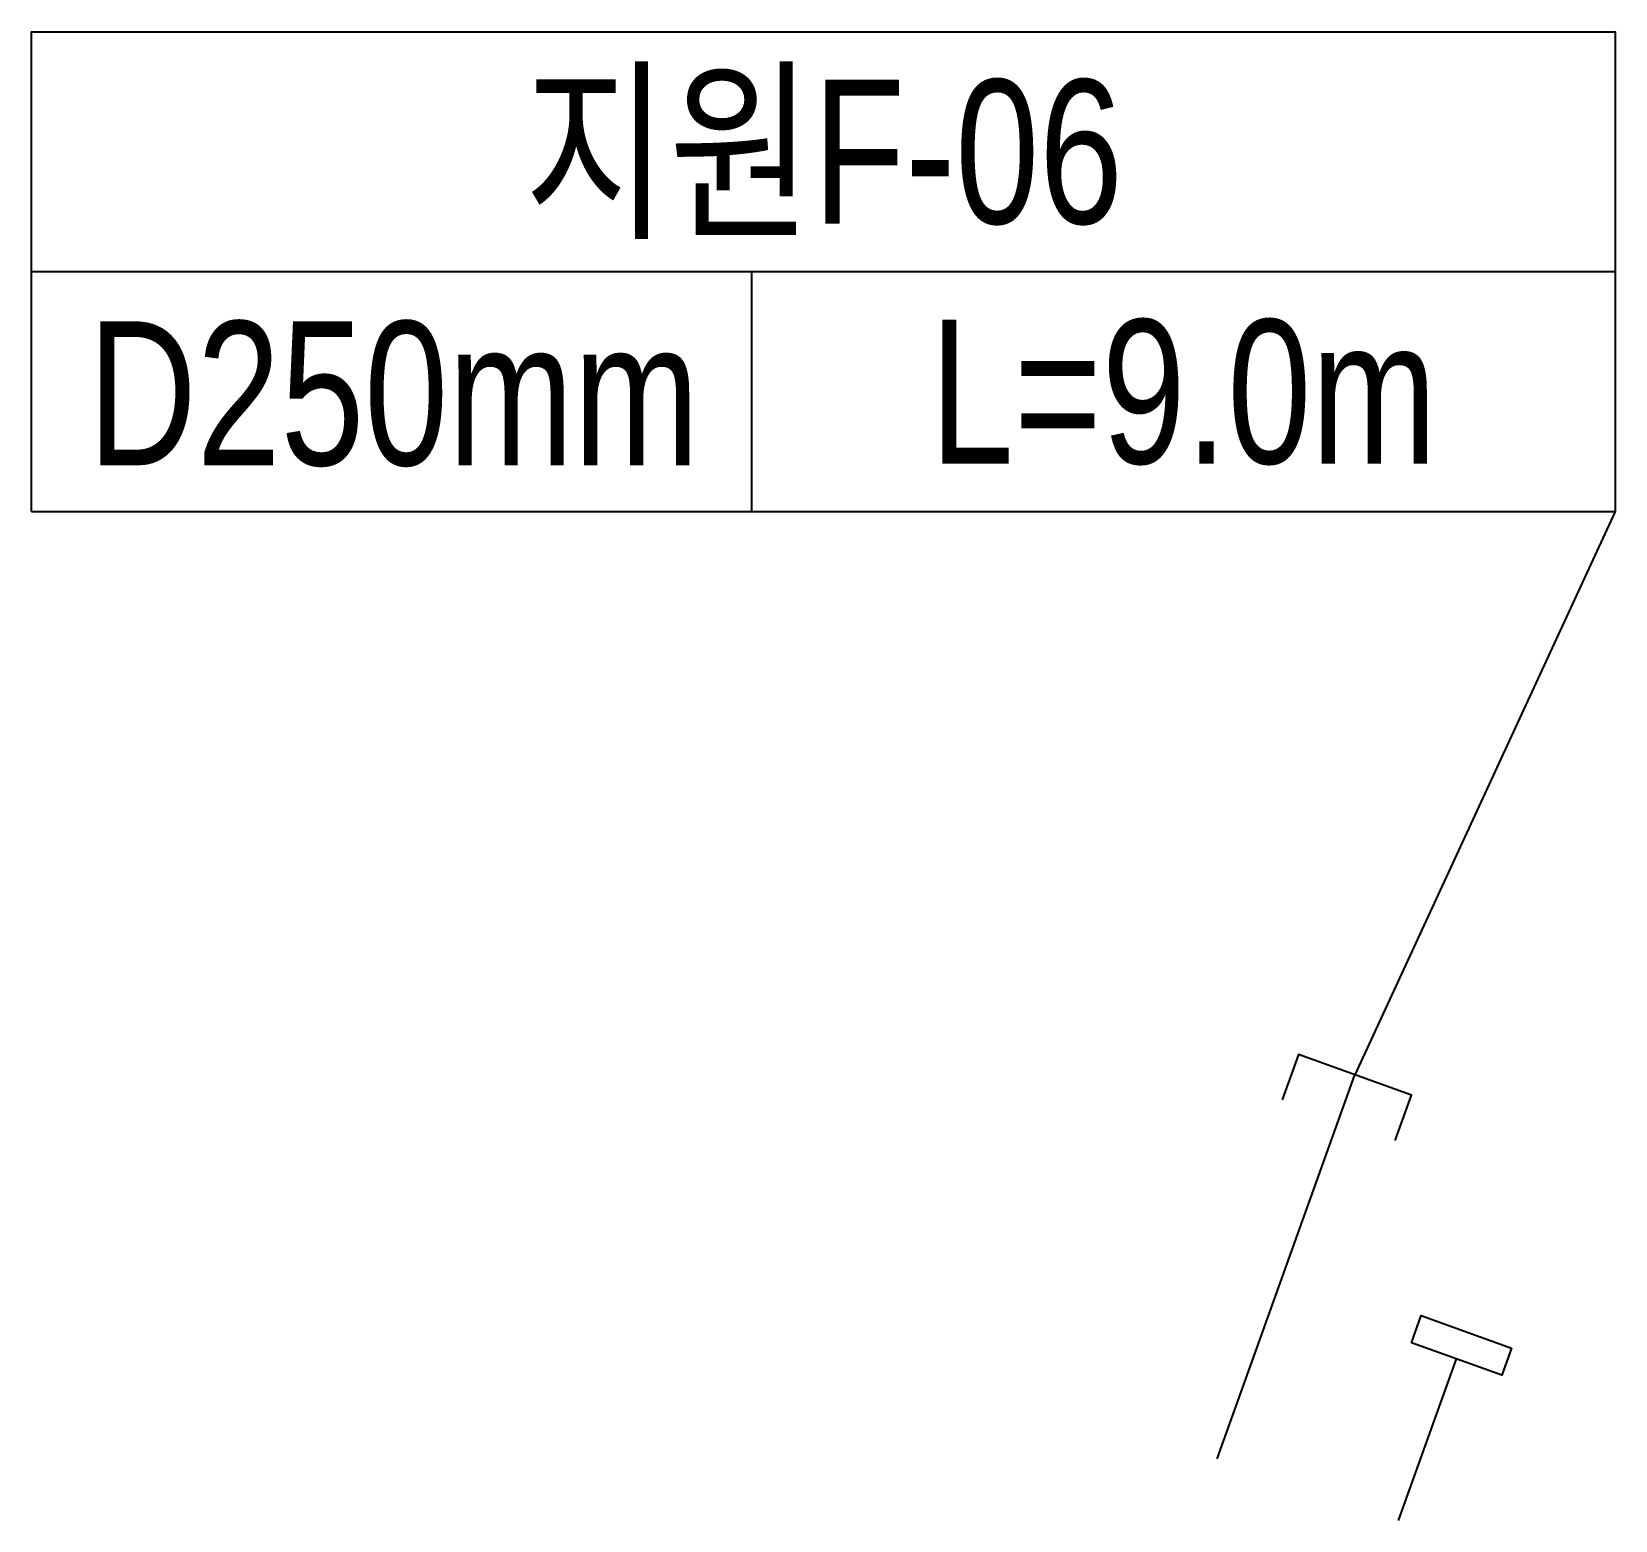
# Model space of a CAD drawing. Extents: x 230860 to 235519, y 342878 to 344985.
# Drawn here: x 232070.56 to 232103.56, y 344954.02 to 344985.04 of the extents above; entities that cross this region are included whole.
import ezdxf
from ezdxf.enums import TextEntityAlignment as Align

# ---------------------------------------------------------------- set-up
doc = ezdxf.new("R2010")
doc.units = 0
for name, color, linetype in [('HS.블록연결관', 5, 'Continuous'), ('HS.블록연결관T', 2, 'Continuous'), ('storm_2호 street inlet', 4, 'Continuous'), ('storm_우수연결관', 120, 'Continuous')]:
    doc.layers.add(name, color=color, linetype=linetype)
doc.styles.get("Standard").update_dxf_attribs({"font": 'Dotum.TTF'})

msp = doc.modelspace()

# ---------------------------------------------------------------- linework, layer by layer
at = {"layer": 'HS.블록연결관', "color": 1}
for points in [[(232098.971, 344961.94), (232099.309, 344962.881), (232096.956, 344963.726), (232096.619, 344962.785)], [(232095.26, 344955.304), (232098.133, 344963.304)]]:
    msp.add_lwpolyline(points, dxfattribs=at)
at = {"layer": 'HS.블록연결관T', "color": 7, "linetype": 'Continuous'}
for p, q in [((232070.559, 344980.044), (232103.559, 344980.044)), ((232085.559, 344980.044), (232085.559, 344975.044)), ((232070.559, 344975.044), (232103.559, 344975.044))]:
    msp.add_line(p, q, dxfattribs=at)
for points in [[(232070.559, 344975.044), (232070.559, 344985.044), (232103.559, 344985.044), (232103.559, 344975.044)], [(232103.559, 344975.044), (232098.133, 344963.304)]]:
    msp.add_lwpolyline(points, dxfattribs=at)
at = {"layer": 'storm_2호 street inlet', "color": 2}
msp.add_lwpolyline([(232099.311, 344957.723), (232099.514, 344958.287), (232101.396, 344957.612), (232101.193, 344957.047), (232099.311, 344957.723)], dxfattribs=at)
at = {"layer": 'storm_우수연결관', "color": 4}
msp.add_lwpolyline([(232099.044, 344954.021), (232100.252, 344957.385)], dxfattribs=at)

# ---------------------------------------------------------------- texts
at = {"layer": 'HS.블록연결관T', "color": 7, "width": 0.8}
for s, p in [('지원F-06', (232087.059, 344982.544)), ('D250mm', (232078.099, 344977.509)), ('L=9.0m', (232094.559, 344977.544))]:
    msp.add_text(s, height=3, dxfattribs=at).set_placement(p, align=Align.MIDDLE_CENTER)

doc.saveas('drawing.dxf')
